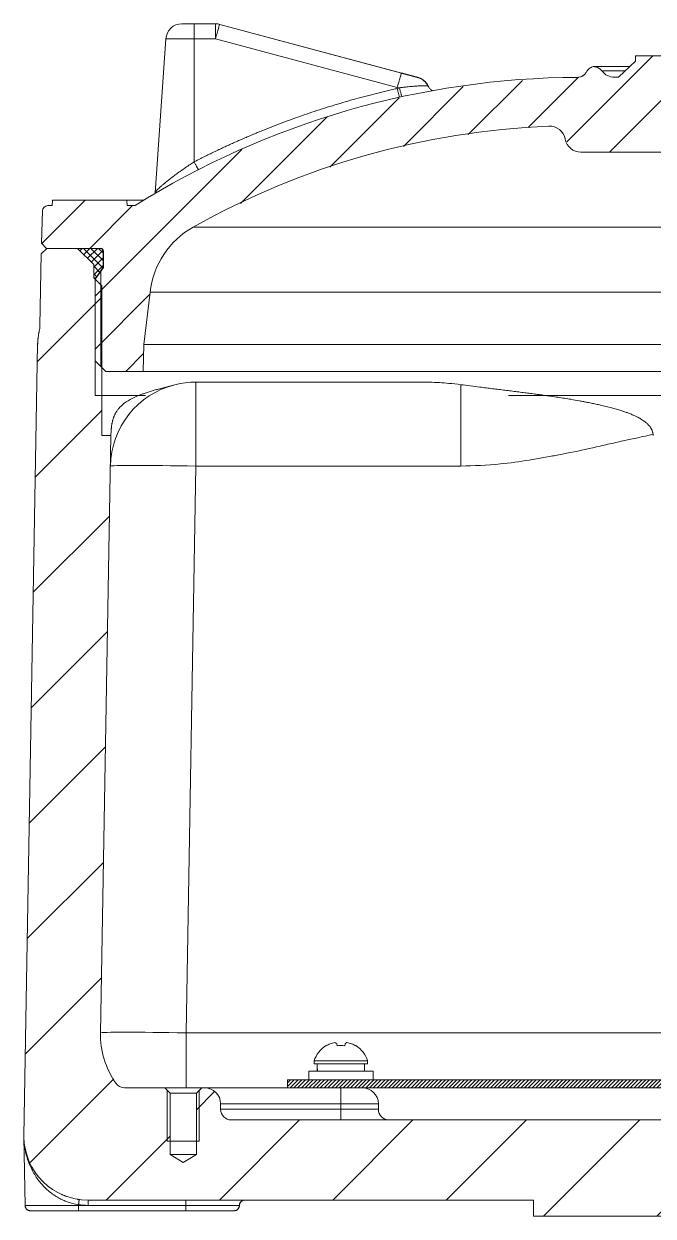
# Model space of a CAD drawing. Header units: millimetres. Extents: x -728 to 992, y -670 to 797.
# Drawn here: x -138.3 to -20.6, y 574.1 to 797.1 of the extents above; entities that cross this region are included whole.
import ezdxf

# ---------------------------------------------------------------- set-up
doc = ezdxf.new("R2010")
doc.units = ezdxf.units.MM
doc.linetypes.add('K5LT_THIN', pattern=[0])

# ---------------------------------------------------------------- blocks, each defined once
blk = doc.blocks.new('U14')
h = blk.add_hatch()
h.set_pattern_fill('', angle=45, style=0, pattern_type=0)
h.set_pattern_definition([(45, (0, 0), (-4.94975, 4.94975), [])])
h.paths.add_polyline_path([(135.39, 755.55), (135.39, 755.09), (137.2, 755.09), (137.51, 755.42), (137.83, 755.75), (138.15, 756.09), (138.08, 758.76), (138.01, 761.44), (137.94, 764.11), (137.8, 764.6), (137.43, 764.96), (136.93, 765.09), (136.41, 765.09), (136.26, 764.93), (136.1, 764.78), (135.95, 764.63), (135.95, 756.09), (135.76, 755.91), (135.58, 755.73)])
h.paths.add_polyline_path([(130.61, 755.55), (130.42, 755.73), (130.24, 755.91), (130.05, 756.09), (130.05, 764.63), (129.9, 764.78), (129.74, 764.93), (129.59, 765.09), (129.07, 765.09), (128.57, 764.96), (128.2, 764.6), (128.06, 764.11), (128.06, 764.1), (128.06, 764.1), (128.06, 764.09), (119.03, 764.09), (119, 763.09), (117.49, 763.09), (103.66, 770.82), (89.12, 777.11), (74.02, 781.91), (58.51, 785.17), (42.76, 786.84), (34.77, 787.08), (34.2, 787.17), (34.19, 787.17), (34.17, 787.18), (34.14, 787.19), (34.08, 787.21), (34.02, 787.23), (34.02, 787.24), (34.01, 787.24), (34, 787.24), (33.97, 787.26), (33.91, 787.28), (33.87, 787.31), (33.86, 787.31), (33.86, 787.31), (33.84, 787.32), (33.82, 787.33), (33.77, 787.36), (33.73, 787.39), (33.73, 787.39), (33.72, 787.39), (33.71, 787.4), (33.69, 787.41), (33.64, 787.45), (33.6, 787.47), (33.6, 787.48), (33.59, 787.48), (33.58, 787.49), (33.55, 787.51), (33.51, 787.55), (33.44, 787.61), (33.43, 787.61), (33.42, 787.63), (33.4, 787.65), (33.35, 787.7), (33.25, 787.81), (33.09, 788.04), (33.04, 788.12), (33.04, 788.12), (33.03, 788.14), (33.01, 788.17), (32.98, 788.22), (32.9, 788.33), (32.88, 788.37), (32.87, 788.37), (32.87, 788.38), (32.85, 788.4), (32.82, 788.44), (32.76, 788.51), (32.7, 788.57), (32.69, 788.57), (32.68, 788.58), (32.67, 788.6), (32.63, 788.63), (32.56, 788.69), (32.48, 788.75), (32.48, 788.76), (32.47, 788.76), (32.45, 788.78), (32.42, 788.8), (32.34, 788.85), (32.29, 788.88), (32.29, 788.88), (32.28, 788.89), (32.27, 788.89), (32.24, 788.91), (32.18, 788.94), (32.17, 788.94), (32.17, 788.95), (32.16, 788.95), (32.14, 788.96), (32.11, 788.97), (32.04, 789), (31.91, 789.05), (31.9, 789.05), (31.9, 789.05), (31.89, 789.06), (31.87, 789.06), (31.84, 789.07), (31.79, 789.09), (31.27, 789.02), (31.26, 789.01), (31.24, 789.01), (31.21, 789), (31.15, 788.98), (31.06, 788.95), (31.05, 788.95), (31.05, 788.94), (31.03, 788.94), (31, 788.92), (30.94, 788.9), (30.9, 788.88), (30.89, 788.87), (30.89, 788.87), (30.87, 788.86), (30.84, 788.85), (30.79, 788.82), (30.74, 788.79), (30.73, 788.79), (30.73, 788.78), (30.71, 788.77), (30.69, 788.75), (30.63, 788.72), (30.58, 788.68), (30.58, 788.68), (30.57, 788.67), (30.56, 788.66), (30.53, 788.64), (30.48, 788.6), (30.43, 788.56), (30.43, 788.55), (30.42, 788.54), (30.4, 788.53), (30.37, 788.49), (30.3, 788.43), (30.19, 788.28), (28.36, 787.14), (27.79, 787.09), (27.08, 787.09), (23.92, 790.09), (23.9, 791.09), (-23.9, 791.09), (-23.92, 790.09), (-27.08, 787.09), (-27.79, 787.09), (-29.8, 787.86), (-30.19, 788.28), (-30.44, 788.56), (-30.44, 788.56), (-30.45, 788.57), (-30.47, 788.59), (-30.5, 788.62), (-30.58, 788.68), (-30.58, 788.68), (-30.59, 788.68), (-30.59, 788.69), (-30.61, 788.7), (-30.63, 788.72), (-30.69, 788.76), (-30.74, 788.79), (-30.74, 788.79), (-30.75, 788.8), (-30.76, 788.8), (-30.79, 788.82), (-30.85, 788.85), (-30.9, 788.88), (-30.9, 788.88), (-30.91, 788.88), (-30.92, 788.89), (-30.95, 788.9), (-31.01, 788.93), (-31.06, 788.95), (-31.07, 788.95), (-31.07, 788.95), (-31.09, 788.96), (-31.12, 788.97), (-31.19, 788.99), (-31.27, 789.02), (-31.28, 789.02), (-31.3, 789.02), (-31.33, 789.03), (-31.39, 789.05), (-31.51, 789.07), (-31.75, 789.09), (-31.79, 789.09), (-31.8, 789.08), (-31.81, 789.08), (-31.83, 789.08), (-31.88, 789.06), (-31.91, 789.05), (-31.91, 789.05), (-31.92, 789.05), (-31.94, 789.04), (-31.97, 789.03), (-32.04, 789.01), (-32.16, 788.95), (-32.17, 788.94), (-32.18, 788.94), (-32.19, 788.94), (-32.2, 788.93), (-32.24, 788.91), (-32.3, 788.88), (-32.3, 788.88), (-32.31, 788.87), (-32.32, 788.86), (-32.35, 788.85), (-32.4, 788.81), (-32.49, 788.75), (-32.49, 788.75), (-32.5, 788.74), (-32.52, 788.73), (-32.55, 788.7), (-32.62, 788.64), (-32.7, 788.56), (-32.71, 788.56), (-32.71, 788.55), (-32.73, 788.54), (-32.76, 788.5), (-32.82, 788.43), (-32.88, 788.36), (-32.88, 788.36), (-32.89, 788.35), (-32.91, 788.33), (-32.93, 788.29), (-32.99, 788.21), (-33.04, 788.11), (-33.05, 788.1), (-33.06, 788.08), (-33.08, 788.04), (-33.13, 787.97), (-33.23, 787.83), (-33.45, 787.6), (-33.45, 787.6), (-33.47, 787.58), (-33.49, 787.56), (-33.55, 787.51), (-33.6, 787.47), (-33.61, 787.47), (-33.61, 787.47), (-33.62, 787.46), (-33.65, 787.44), (-33.7, 787.4), (-33.73, 787.38), (-33.73, 787.38), (-33.74, 787.38), (-33.75, 787.37), (-33.78, 787.36), (-33.82, 787.33), (-33.87, 787.31), (-33.87, 787.3), (-33.88, 787.3), (-33.89, 787.29), (-33.92, 787.28), (-33.97, 787.26), (-34.03, 787.23), (-34.03, 787.23), (-34.04, 787.23), (-34.05, 787.22), (-34.08, 787.21), (-34.14, 787.19), (-34.2, 787.17), (-34.21, 787.17), (-34.23, 787.16), (-34.26, 787.15), (-34.32, 787.14), (-34.44, 787.11), (-34.7, 787.08), (-34.77, 787.08), (-50.59, 786.21), (-66.25, 783.75), (-81.57, 779.72), (-96.41, 774.17), (-110.62, 767.16), (-117.49, 763.09), (-119, 763.09), (-119.03, 764.09), (-132.97, 764.09), (-133, 763.09), (-133.84, 763.09), (-134.55, 762.79), (-134.84, 762.11), (-135, 756.09), (-134.05, 755.09), (-124, 755.09), (-123.65, 754.94), (-123.5, 754.59), (-123.5, 751.64), (-123.59, 751.36), (-125, 749.34), (-125, 734.09), (-123, 732.09), (-116, 732.09), (-115.87, 737.09), (-114.69, 746.91), (-113.35, 751.77), (-110.56, 755.97), (-106.64, 759.07), (-92.86, 765.91), (-78.44, 771.28), (-63.54, 775.12), (-48.33, 777.4), (-40.12, 777.96), (-38.08, 777.27), (-37.05, 775.52), (-35.92, 773.69), (-34.11, 773.09), (34.11, 773.09), (36.12, 773.86), (37.05, 775.52), (38.19, 777.35), (40.12, 777.96), (55.44, 776.53), (70.53, 773.52), (85.22, 768.97), (99.36, 762.91), (106.64, 759.07), (110.59, 755.94), (113.37, 751.73), (114.69, 746.91), (115.87, 737.09), (116, 732.09), (123, 732.09), (125, 734.09), (125, 749.34), (123.59, 751.36), (123.5, 751.64), (123.5, 754.59), (123.65, 754.94), (124, 755.09), (130.61, 755.09)])
h = blk.add_hatch()
h.set_pattern_fill('', angle=45, style=0, pattern_type=0)
h.set_pattern_definition([(45, (0, 0), (-10.6066, 10.6066), [])])
h.paths.add_polyline_path([(-138.32, 589.09), (-138.31, 588.88), (-137.44, 584.6), (-135.1, 580.92), (-131.6, 578.31), (-127.4, 577.14), (-126.31, 577.09), (-43, 577.09), (-43, 574.09), (43, 574.09), (43, 577.09), (126.31, 577.09), (130.6, 577.88), (134.33, 580.16), (136.99, 583.61), (138.24, 587.79), (138.31, 588.88), (138.32, 589.09), (135.73, 737.12), (135.73, 737.12), (135.69, 737.96), (135.59, 738.8), (135.43, 739.62), (135.43, 739.62), (135.36, 739.96), (135.32, 740.31), (135.3, 740.65), (135.3, 740.65), (135.07, 754.09), (134.03, 755.09), (128.25, 755.09), (125.25, 752.09), (125.25, 749.59), (123.75, 748.09), (123.75, 720.09), (122.02, 720.09), (123.97, 608.37), (123.27, 603.37), (121.11, 598.94), (119.82, 598.12), (119.47, 598.09), (111.96, 598.09), (110.96, 597.09), (110.96, 585.59), (108.5, 584.11), (106.04, 585.59), (106.04, 597.09), (105.04, 598.09), (104.5, 598.09), (102.49, 597.31), (101.52, 595.39), (101.5, 595.09), (101.5, 594.09), (100.91, 592.67), (99.5, 592.09), (-99.5, 592.09), (-100.91, 592.67), (-101.5, 594.09), (-101.5, 595.09), (-102.27, 597.1), (-104.19, 598.07), (-104.5, 598.09), (-105.04, 598.09), (-106.04, 597.09), (-106.04, 585.59), (-108.5, 584.11), (-110.96, 585.59), (-110.96, 597.09), (-111.96, 598.09), (-119.47, 598.09), (-120.88, 598.67), (-121.11, 598.94), (-123.3, 603.49), (-123.97, 608.37), (-122.02, 720.09), (-123.75, 720.09), (-123.75, 748.09), (-125.25, 749.59), (-125.25, 752.09), (-128.25, 755.09), (-134.03, 755.09), (-135.07, 754.09), (-135.3, 740.65), (-135.32, 740.31), (-135.36, 739.96), (-135.43, 739.62), (-135.43, 739.62), (-135.59, 738.81), (-135.69, 737.98), (-135.73, 737.15)])
h = blk.add_hatch()
h.set_pattern_fill('', angle=45, style=0, pattern_type=0)
h.set_pattern_definition([(45, (0, 0), (-0.7071068, 0.7071068), []), (135, (0, 0), (-0.7071068, -0.7071068), [])])
h.paths.add_polyline_path([(-125.25, 749.56), (-124.79, 749.56), (-123.44, 751.49), (-123.44, 754.59), (-123.59, 754.94), (-123.94, 755.09), (-128.25, 755.09), (-125.25, 752.09)])
h.paths.add_polyline_path([(124.79, 749.56), (125.25, 749.56), (125.25, 752.09), (128.25, 755.09), (123.94, 755.09), (123.59, 754.94), (123.44, 754.59), (123.44, 751.49)])
h = blk.add_hatch()
h.set_pattern_fill('', angle=45, style=0, pattern_type=0)
h.set_pattern_definition([(45, (0, 0), (-0.3535534, 0.3535534), [])])
h.paths.add_polyline_path([(89, 599.59), (-89, 599.59), (-89, 598.09), (89, 598.09)])
at = {"color": 7, "linetype": 'K5LT_THIN', "lineweight": 18}
for p, q in [((-108.75, 797.09), (-106.43, 797.09)), ((-106.43, 797.09), (-102.45, 797.09)), ((-102.45, 797.09), (-102.42, 797.09)), ((-101.67, 796.98), (-101.65, 796.98)), ((-101.67, 796.98), (-67.66, 787.87)), ((-67.63, 787.87), (-101.65, 796.98)), ((-67.63, 787.87), (-101.65, 796.98)), ((-111.74, 794.3), (-113.76, 765.47)), ((-111.74, 794.3), (-106.45, 794.3)), ((-106.45, 771.29), (-106.45, 794.3)), ((-106.45, 794.3), (-102.46, 794.3)), ((-102.46, 794.3), (-68.45, 785.18)), ((-23.92, 790.09), (-27.08, 787.09)), ((-23.9, 791.09), (-23.92, 790.09)), ((23.9, 791.09), (-23.9, 791.09)), ((-24.97, 789.09), (-31.79, 789.09)), ((-25.82, 788.28), (-30.19, 788.28)), ((-68.45, 785.18), (-68.04, 785.13)), ((-68.45, 785.01), (-68.45, 785.18)), ((-64.62, 787.06), (-64.62, 787.06)), ((-62.68, 785.43), (-62.69, 785.46)), ((-62.68, 785.43), (-62.68, 785.43)), ((-62.63, 785.34), (-62.63, 785.34)), ((-62.63, 785.34), (-62.63, 785.34)), ((-27.08, 787.09), (-27.79, 787.09)), ((-39.88, 777.96), (-40.12, 777.96)), ((34.11, 773.09), (-34.11, 773.09)), ((-113.76, 765.47), (-113.76, 765.47)), ((-113.76, 765.47), (-113.76, 765.47)), ((-133, 763.09), (-133.84, 763.09)), ((-132.97, 764.09), (-133, 763.09)), ((-119.03, 764.09), (-132.97, 764.09)), ((-119, 763.09), (-119.03, 764.09)), ((-115.87, 764.09), (-119.03, 764.09)), ((-117.49, 763.09), (-119, 763.09)), ((-134.84, 762.11), (-135, 756.09)), ((106.64, 759.07), (-106.64, 759.07)), ((-135, 756.09), (-134.05, 755.09)), ((-135.07, 754.09), (-135.3, 740.65)), ((-135.07, 754.09), (-134.03, 755.09)), ((-134.05, 755.09), (-124, 755.09)), ((-128.25, 755.09), (-134.03, 755.09)), ((-125.25, 752.09), (-128.25, 755.09)), ((-125.25, 752.09), (-128.25, 755.09)), ((-123.94, 755.09), (-128.25, 755.09)), ((-123.5, 754.59), (-123.5, 751.64)), ((-123.44, 754.59), (-123.44, 751.49)), ((-125.25, 749.59), (-125.25, 752.09)), ((-125.25, 749.56), (-125.25, 752.09)), ((-123.75, 748.09), (-125.25, 749.59)), ((-125.25, 749.56), (-124.79, 749.56)), ((-123.59, 751.36), (-125, 749.34)), ((-125, 749.34), (-125, 734.09)), ((-125, 749.34), (-125, 727.59)), ((-123.44, 751.49), (-124.79, 749.56)), ((-123.92, 750.89), (-123.92, 733)), ((-123.75, 720.09), (-123.75, 748.09)), ((-114.69, 746.91), (-115.87, 737.09)), ((114.69, 746.91), (-114.69, 746.91)), ((-135.73, 737.15), (-138.32, 589.09)), ((-115.87, 737.09), (-116, 732.09)), ((115.87, 737.09), (-115.87, 737.09)), ((-123, 732.09), (-125, 734.09)), ((-123, 732.09), (-116, 732.09)), ((-116, 732.09), (116, 732.09)), ((-106.13, 714.37), (-106.13, 730.09)), ((-63.65, 730.09), (-106.13, 730.09)), ((-56.58, 714.37), (-56.58, 729.6)), ((-123.75, 727.59), (-125, 727.59)), ((-116.83, 727.59), (-123.75, 727.59)), ((-115.54, 727.59), (-116.83, 727.59)), ((-40.81, 727.59), (-47.63, 727.59)), ((40.81, 727.59), (-40.81, 727.59)), ((-122.02, 720.38), (-122.02, 720.09)), ((-122.02, 720.09), (-123.97, 608.37)), ((-123.75, 720.09), (-122.02, 720.09)), ((-107.98, 608.37), (-106.13, 714.37)), ((-56.58, 714.37), (-106.13, 714.37)), ((107.98, 608.37), (-107.98, 608.37)), ((-107.98, 608.37), (-107.98, 598.09)), ((-81.76, 605.94), (-81.79, 605.98)), ((-79.72, 605.94), (-79.79, 606.32)), ((-78.22, 606.32), (-78.29, 605.94)), ((-76.22, 605.98), (-76.25, 605.94)), ((-84.01, 603.11), (-84.01, 602.59)), ((-74.01, 603.11), (-84.01, 603.11)), ((-74.01, 602.59), (-84.01, 602.59)), ((-74.56, 601.19), (-74.56, 602.59)), ((-74.01, 603.11), (-74.01, 602.59)), ((-85, 599.59), (-85, 601.19)), ((-85, 601.19), (-73, 601.19)), ((-73, 599.59), (-73, 601.19)), ((-111.96, 598.09), (-119.47, 598.09)), ((-105.04, 598.09), (-111.96, 598.09)), ((-110.96, 597.09), (-111.96, 598.09)), ((-106.04, 597.09), (-105.04, 598.09)), ((-104.5, 598.09), (-105.04, 598.09)), ((-104.5, 598.09), (-89, 598.09)), ((-89, 599.59), (-89, 599.59)), ((-89, 599.59), (-89, 598.09)), ((-89, 599.59), (89, 599.59)), ((-89, 599.59), (-89, 598.09)), ((-89, 598.09), (-89, 598.09)), ((-89, 598.09), (89, 598.09)), ((-79, 595.09), (-79, 598.09)), ((-111.5, 597.63), (-111.5, 588.09)), ((-106.04, 597.09), (-110.96, 597.09)), ((-110.96, 585.59), (-110.96, 597.09)), ((-106.04, 585.59), (-106.04, 597.09)), ((-105.5, 597.63), (-105.5, 588.09)), ((-101.5, 594.09), (-101.5, 595.09)), ((-101.5, 595.09), (-79, 595.09)), ((-101.5, 594.09), (-79, 594.09)), ((-79, 594.09), (-79, 595.09)), ((-79, 595.09), (-72, 595.09)), ((-79, 592.09), (-79, 594.09)), ((-79, 594.09), (-72, 594.09)), ((-72, 594.09), (-72, 595.09)), ((99.5, 592.09), (-99.5, 592.09)), ((-138.32, 589.09), (-138.31, 588.88)), ((-138.31, 588.88), (-138.09, 576.07)), ((-110.96, 588.09), (-111.5, 588.09)), ((-106.04, 588.09), (-110.96, 588.09)), ((-105.5, 588.09), (-106.04, 588.09)), ((-106.04, 585.59), (-110.96, 585.59)), ((-108.5, 584.11), (-110.96, 585.59)), ((-108.5, 584.11), (-106.04, 585.59)), ((-138.09, 576.07), (-138.09, 576.07)), ((-138.09, 576.07), (-138.09, 576.07)), ((-128.09, 576.23), (-128.09, 576.07)), ((-128.09, 576.07), (-128.09, 575.09)), ((-107.99, 576.07), (-128.09, 576.07)), ((-126.31, 576.1), (-126.31, 577.09)), ((-126.31, 577.09), (-43, 577.09)), ((-107.99, 576.1), (-126.31, 576.1)), ((-107.99, 577.09), (-107.99, 576.1)), ((-107.99, 576.1), (-107.99, 576.07)), ((-107.99, 575.09), (-107.99, 576.07)), ((-97.99, 576.1), (-97.99, 576.07)), ((-97.99, 576.1), (-97.99, 576.1)), ((-97.99, 576.07), (-97.99, 576.07)), ((-96.99, 577.09), (-96.99, 577.09)), ((-43, 577.09), (-43, 574.09)), ((-128.09, 575.09), (-137.09, 575.09)), ((-137.09, 575.09), (-128.09, 575.09)), ((-137.09, 575.09), (-137.09, 575.09)), ((-128.09, 575.09), (-137.09, 575.09)), ((-107.99, 575.09), (-128.09, 575.09)), ((-98.99, 575.09), (-112.99, 575.09)), ((-107.99, 575.09), (-98.99, 575.09)), ((-98.99, 575.09), (-107.99, 575.09)), ((-98.99, 575.09), (-98.99, 575.09)), ((-98.99, 575.09), (-98.99, 575.09)), ((-43, 574.09), (43, 574.09))]:
    blk.add_line(p, q, dxfattribs=at)
for centre, radius, start, end in [((-108.75, 794.09), 3, 90, 176), ((-102.42, 794.09), 3, 75.001, 90), ((-27.79, 790.09), 3, 216.9118, 270), ((-34.07, 630.08), 157, 90.2556, 122.0952), ((-34.07, 630.08), 148, 92.3425, 119.3597), ((-40, 774.96), 3, 10.7962, 92.3425), ((-34.11, 776.09), 3, 190.7962, 270), ((-133.84, 762.09), 1, 90, 178.5), ((-98.79, 745.13), 16, 119.3597, 173.6228), ((-124, 754.59), 0.5, 0, 90), ((-123.94, 754.59), 0.5, 0, 90), ((-124, 751.64), 0.5, 325, 0), ((-140.3, 740.74), 5, 347.0934, 359), ((-123.73, 736.94), 12, 167.0934, 179), ((-106.13, 714.09), 16, 104.2248, 179), ((-106.13, 714.09), 16, 90, 104.2248), ((-107.98, 608.09), 16, 179, 214.8499), ((-79.01, 601.55), 5.24, 122.14, 162.6318), ((-79.01, 601.55), 5.24, 17.3682, 57.86), ((-119.47, 600.09), 2, 214.8499, 270), ((-107.98, 608.09), 16, 214.8499, 214.8612), ((-104.5, 595.09), 3, 0, 90), ((-75, 595.09), 3, 0, 90), ((-99.5, 594.09), 2, 180, 270), ((-70, 594.09), 2, 180, 270), ((-126.31, 589.09), 12, 181, 270), ((-137.09, 576.09), 1, 181, 270), ((-98.99, 576.09), 1, 270, 358.934), ((-96.99, 576.09), 1, 90.0394, 179), ((-98.99, 576.09), 1, 358.934, 359)]:
    blk.add_arc(centre, radius, start, end, dxfattribs=at)
for centre, major_axis, ratio, start_param, end_param in [((-106.43, 794.09), (0, -3), 0.004236, 3.141593, 4.642576), ((-102.45, 794.09), (0, -3), 0.004236, 3.141593, 4.642576), ((-102.45, 794.09), (-0.78, -2.9), 0.022187, 3.142689, 4.646055), ((-102.45, 794.09), (0, 3), 0.999991, 6.021386, 6.283185), ((-102.42, 794.09), (0, 3), 0.999991, 6.021386, 6.283185), ((-102.42, 794.09), (-0.78, -2.9), 0.014004, 3.140496, 3.141593), ((-65.4, 784.16), (0, 3), 0.999991, 5.147734, 6.021386), ((-65.4, 784.16), (0, 3), 0.999991, 5.158853, 6.021386), ((0, 7710.87), (0, 7089.63), 0.017455, -3.30898, -3.308778), ((-106.13, 714.09), (-16, 0.28), 0.01745, 4.712694, 6.283185), ((-107.98, 608.09), (-16, 0.28), 0.01745, 4.712694, 6.283185), ((-79.01, 601.57), (-5.24, 0), 0.981779, 5.107708, 5.266965), ((-79.01, 601.57), (-5.24, 0), 0.981779, 5.107708, 5.266965), ((-78.95, 601.62), (-3.99, 3.38), 0.915842, 5.606165, 5.794888), ((-78.95, 601.62), (-3.99, 3.38), 0.915842, 5.606165, 5.794888), ((-78.8, 601.62), (-1.66, 4.96), 0.259516, -0.422759, -0.234037), ((-78.8, 601.62), (-1.66, 4.96), 0.259516, -0.422759, -0.234037), ((-79.01, 601.81), (-5.22, 0), 0.800142, 4.575584, 4.849194), ((-79.01, 601.81), (-5.22, 0), 0.800142, 4.575584, 4.849194), ((-79.21, 601.62), (1.66, 4.96), 0.259516, 0.234037, 0.422759), ((-79.21, 601.62), (1.66, 4.96), 0.259516, 0.234037, 0.422759), ((-79.06, 601.62), (3.99, 3.38), 0.915842, 0.488298, 0.67702), ((-79.06, 601.62), (3.99, 3.38), 0.915842, 0.488298, 0.67702), ((-79.01, 601.57), (-5.24, 0), 0.981779, 4.157813, 4.31707), ((-79.01, 601.57), (-5.24, 0), 0.981779, 4.157813, 4.31707), ((-79.01, 603.32), (0, 12.23), 0.36397, 1.630758, 1.746126), ((-79.01, 600.45), (0, 12.23), 0.36397, 1.453347, 1.510835)]:
    blk.add_ellipse(centre, major_axis=major_axis, ratio=ratio, start_param=start_param, end_param=end_param, dxfattribs=at)
for points, knots in [([(-68.45, 785.18), (-68.41, 785.33), (-68.33, 785.61), (-68.23, 785.99), (-68.13, 786.33), (-68.05, 786.64), (-67.96, 786.92), (-67.89, 787.18), (-67.82, 787.4), (-67.77, 787.58), (-67.72, 787.72), (-67.69, 787.81), (-67.67, 787.86), (-67.66, 787.87), (-67.66, 787.87)], [0, 0, 0, 0, 0.10345, 0.19367, 0.274191, 0.356814, 0.441906, 0.525827, 0.610043, 0.694066, 0.778488, 0.861139, 0.935137, 1, 1, 1, 1]), ([(-67.66, 787.87), (-67.57, 787.85), (-67.48, 787.82), (-67.33, 787.78), (-67.27, 787.76), (-67.14, 787.73), (-67.07, 787.71), (-66.98, 787.69), (-66.95, 787.68), (-66.88, 787.66), (-66.85, 787.65), (-66.79, 787.64), (-66.76, 787.63), (-66.7, 787.61), (-66.66, 787.6), (-66.6, 787.59), (-66.57, 787.58), (-66.51, 787.56), (-66.48, 787.55), (-66.42, 787.54), (-66.39, 787.53), (-66.33, 787.51), (-66.3, 787.51), (-66.24, 787.49), (-66.21, 787.48), (-66.15, 787.47), (-66.12, 787.46), (-66.07, 787.44), (-66.04, 787.44), (-65.98, 787.42), (-65.95, 787.41), (-65.9, 787.4), (-65.87, 787.39), (-65.82, 787.38), (-65.79, 787.37), (-65.74, 787.36), (-65.71, 787.35), (-65.66, 787.34), (-65.63, 787.33), (-65.58, 787.31), (-65.56, 787.31), (-65.51, 787.29), (-65.48, 787.29), (-65.44, 787.28), (-65.41, 787.27), (-65.37, 787.26), (-65.35, 787.25), (-65.31, 787.24), (-65.3, 787.24), (-65.26, 787.23), (-65.25, 787.22), (-65.22, 787.22), (-65.2, 787.21), (-65.17, 787.21), (-65.16, 787.2), (-65.13, 787.19), (-65.12, 787.19), (-65.09, 787.18), (-65.08, 787.18), (-65.05, 787.17), (-65.04, 787.17), (-65.01, 787.16), (-65, 787.16), (-64.97, 787.15), (-64.96, 787.15), (-64.92, 787.14), (-64.91, 787.14), (-64.88, 787.13), (-64.87, 787.12), (-64.84, 787.12), (-64.83, 787.11), (-64.8, 787.11), (-64.79, 787.1), (-64.77, 787.1), (-64.76, 787.1), (-64.74, 787.09), (-64.73, 787.09), (-64.71, 787.08), (-64.71, 787.08), (-64.69, 787.08), (-64.68, 787.08), (-64.67, 787.07), (-64.67, 787.07), (-64.65, 787.07), (-64.64, 787.06), (-64.63, 787.06), (-64.62, 787.06), (-64.62, 787.06)], [0.238413, 0.238413, 0.238413, 0.238413, 0.2715428, 0.2715428, 0.2957903, 0.2957903, 0.320239, 0.320239, 0.3323739, 0.3323739, 0.3445982, 0.3445982, 0.3569273, 0.3569273, 0.3693774, 0.3693774, 0.3815013, 0.3815013, 0.3937717, 0.3937717, 0.4062077, 0.4062077, 0.4188309, 0.4188309, 0.4309034, 0.4309034, 0.4431858, 0.4431858, 0.4557041, 0.4557041, 0.4684881, 0.4684881, 0.4804673, 0.4804673, 0.4927297, 0.4927297, 0.5053115, 0.5053115, 0.5182561, 0.5182561, 0.5309116, 0.5309116, 0.5439935, 0.5439935, 0.55621, 0.55621, 0.5680629, 0.5680629, 0.5775958, 0.5775958, 0.5869295, 0.5869295, 0.5960806, 0.5960806, 0.6050651, 0.6050651, 0.6145665, 0.6145665, 0.6239061, 0.6239061, 0.6330971, 0.6330971, 0.6421524, 0.6421524, 0.6550166, 0.6550166, 0.6676513, 0.6676513, 0.6803347, 0.6803347, 0.6928296, 0.6928296, 0.7051625, 0.7051625, 0.7173513, 0.7173513, 0.7299247, 0.7299247, 0.7423797, 0.7423797, 0.7547321, 0.7547321, 0.7670032, 0.7670032, 0.791699, 0.791699, 0.8226045, 0.8226045, 0.8226045, 0.8226045]), ([(-64.62, 787.06), (-64.62, 787.06), (-64.62, 787.06), (-64.63, 787.06), (-64.64, 787.06), (-64.65, 787.07), (-64.67, 787.07), (-64.69, 787.08), (-64.69, 787.08), (-64.71, 787.08), (-64.72, 787.09), (-64.74, 787.09), (-64.75, 787.09), (-64.76, 787.1), (-64.78, 787.1), (-64.8, 787.11), (-64.81, 787.11), (-64.83, 787.12), (-64.85, 787.12), (-64.87, 787.13), (-64.89, 787.13), (-64.91, 787.14), (-64.93, 787.14), (-64.96, 787.15), (-64.98, 787.16), (-65.01, 787.17), (-65.03, 787.17), (-65.06, 787.18), (-65.07, 787.18), (-65.1, 787.19), (-65.11, 787.19), (-65.14, 787.2), (-65.15, 787.2), (-65.18, 787.21), (-65.2, 787.22), (-65.23, 787.22), (-65.24, 787.23), (-65.27, 787.24), (-65.29, 787.24), (-65.32, 787.25), (-65.34, 787.25), (-65.37, 787.26), (-65.39, 787.27), (-65.43, 787.28), (-65.45, 787.28), (-65.5, 787.3), (-65.52, 787.3), (-65.57, 787.32), (-65.59, 787.32), (-65.64, 787.34), (-65.67, 787.34), (-65.72, 787.36), (-65.74, 787.36), (-65.8, 787.38), (-65.82, 787.38), (-65.87, 787.4), (-65.9, 787.41), (-65.95, 787.42), (-65.98, 787.43), (-66.04, 787.44), (-66.07, 787.45), (-66.13, 787.47), (-66.16, 787.48), (-66.22, 787.49), (-66.25, 787.5), (-66.31, 787.52), (-66.34, 787.52), (-66.4, 787.54), (-66.43, 787.55), (-66.49, 787.56), (-66.52, 787.57), (-66.58, 787.59), (-66.61, 787.6), (-66.67, 787.61), (-66.7, 787.62), (-66.76, 787.64), (-66.79, 787.64), (-66.85, 787.66), (-66.88, 787.67), (-66.97, 787.69), (-67.03, 787.71), (-67.16, 787.74), (-67.24, 787.76), (-67.42, 787.81), (-67.52, 787.84), (-67.63, 787.87)], [0.1925727, 0.1925727, 0.1925727, 0.1925727, 0.2167234, 0.2167234, 0.2409828, 0.2409828, 0.2650159, 0.2650159, 0.2771589, 0.2771589, 0.2894088, 0.2894088, 0.3012817, 0.3012817, 0.3132876, 0.3132876, 0.3254453, 0.3254453, 0.3377765, 0.3377765, 0.349529, 0.349529, 0.3614761, 0.3614761, 0.3736405, 0.3736405, 0.3860519, 0.3860519, 0.3949096, 0.3949096, 0.4039161, 0.4039161, 0.4130837, 0.4130837, 0.4224286, 0.4224286, 0.4311371, 0.4311371, 0.4400231, 0.4400231, 0.4491038, 0.4491038, 0.4583977, 0.4583977, 0.4709709, 0.4709709, 0.4831252, 0.4831252, 0.4949154, 0.4949154, 0.5063841, 0.5063841, 0.5186876, 0.5186876, 0.5306854, 0.5306854, 0.5424103, 0.5424103, 0.5538951, 0.5538951, 0.5672594, 0.5672594, 0.5803554, 0.5803554, 0.5922083, 0.5922083, 0.6038845, 0.6038845, 0.6157739, 0.6157739, 0.6275129, 0.6275129, 0.6391217, 0.6391217, 0.6506146, 0.6506146, 0.6620459, 0.6620459, 0.6733879, 0.6733879, 0.6958519, 0.6958519, 0.7239593, 0.7239593, 0.7626288, 0.7626288, 0.7626288, 0.7626288]), ([(-67.63, 787.87), (-67.63, 787.87), (-67.63, 787.87), (-67.62, 787.87), (-67.62, 787.87), (-67.61, 787.86), (-67.6, 787.86), (-67.58, 787.86), (-67.57, 787.85), (-67.53, 787.84), (-67.51, 787.84), (-67.44, 787.82), (-67.39, 787.8), (-67.3, 787.78), (-67.26, 787.77), (-67.17, 787.75), (-67.11, 787.73), (-67, 787.7), (-66.94, 787.68), (-66.81, 787.65), (-66.73, 787.63), (-66.56, 787.58), (-66.47, 787.56), (-66.26, 787.5), (-66.16, 787.48), (-65.96, 787.42), (-65.86, 787.39), (-65.66, 787.34), (-65.57, 787.32), (-65.39, 787.27), (-65.31, 787.25), (-65.16, 787.21), (-65.09, 787.19), (-64.96, 787.15), (-64.9, 787.14), (-64.81, 787.11), (-64.76, 787.1), (-64.69, 787.08), (-64.66, 787.07), (-64.62, 787.06), (-64.62, 787.06), (-64.53, 787.04), (-64.49, 787.02), (-64.42, 787), (-64.4, 786.99), (-64.34, 786.97), (-64.31, 786.96), (-64.26, 786.94), (-64.23, 786.93), (-64.19, 786.91), (-64.17, 786.9), (-64.13, 786.88), (-64.11, 786.87), (-64.08, 786.86), (-64.06, 786.85), (-64.02, 786.83), (-64, 786.82), (-63.95, 786.79), (-63.91, 786.77), (-63.84, 786.73), (-63.81, 786.71), (-63.74, 786.67), (-63.71, 786.64), (-63.65, 786.6), (-63.63, 786.59), (-63.57, 786.54), (-63.53, 786.51), (-63.41, 786.41), (-63.34, 786.35), (-63.17, 786.18), (-63.09, 786.09), (-62.93, 785.87), (-62.85, 785.75), (-62.74, 785.56), (-62.71, 785.49), (-62.67, 785.42)], [0.000973, 0.000973, 0.000973, 0.000973, 0.025909, 0.025909, 0.379837, 0.379837, 0.766485, 0.766485, 1.539781, 1.539781, 3.086373, 3.086373, 6.179556, 6.179556, 8.689789, 8.689789, 12.140247, 12.140247, 16.048665, 16.048665, 20.807485, 20.807485, 27.377301, 27.377301, 34.811634, 34.811634, 42.3417, 42.3417, 50.184759, 50.184759, 58.027237, 58.027237, 65.733496, 65.733496, 73.338059, 73.338059, 80.85418, 80.85418, 88.272351, 88.272351, 95.48525, 95.48525, 98.531033, 98.531033, 100.313701, 100.313701, 102.09637, 102.09637, 103.879038, 103.879038, 105.142578, 105.142578, 106.406118, 106.406118, 107.669659, 107.669659, 108.933199, 108.933199, 111.409001, 111.409001, 113.884803, 113.884803, 116.360605, 116.360605, 117.937697, 117.937697, 121.091879, 121.091879, 127.400244, 127.400244, 135.226551, 135.226551, 143.976868, 143.976868, 148.65399, 148.65399, 148.65399, 148.65399]), ([(-33.04, 788.11), (-33.15, 787.92), (-33.33, 787.7), (-33.59, 787.48), (-33.73, 787.38), (-33.87, 787.3), (-34.03, 787.23), (-34.32, 787.12), (-34.58, 787.08), (-34.77, 787.08)], [0, 0, 0, 0, 0.30975, 0.405626, 0.479168, 0.554454, 0.636556, 0.723737, 1, 1, 1, 1]), ([(-31.79, 789.09), (-31.9, 789.06), (-32.07, 789), (-32.29, 788.88), (-32.5, 788.75), (-32.69, 788.59), (-32.84, 788.42), (-32.94, 788.28), (-33.01, 788.18), (-33.04, 788.11)], [0, 0, 0, 0, 2.172592, 3.296614, 4.468195, 6.779502, 7.79796, 8.624749, 10, 10, 10, 10]), ([(-30.19, 788.28), (-30.27, 788.39), (-30.4, 788.53), (-30.59, 788.69), (-30.75, 788.8), (-30.94, 788.9), (-31.15, 788.99), (-31.44, 789.06), (-31.65, 789.09), (-31.79, 789.09)], [0, 0, 0, 0, 2.080169, 3.115724, 4.145632, 5.172546, 6.504223, 7.80404, 10, 10, 10, 10]), ([(-68.45, 785.01), (-68.59, 784.97), (-68.74, 784.94), (-69.54, 784.76), (-70.19, 784.61), (-71.5, 784.29), (-72.16, 784.13), (-73.47, 783.8), (-74.12, 783.63), (-75.42, 783.28), (-76.08, 783.1), (-77.37, 782.74), (-78.02, 782.55), (-79.32, 782.17), (-79.96, 781.98), (-81.25, 781.58), (-81.9, 781.38), (-83.18, 780.97), (-83.82, 780.76), (-85.1, 780.33), (-85.74, 780.11), (-87.01, 779.66), (-87.65, 779.44), (-88.92, 778.97), (-89.55, 778.74), (-90.81, 778.26), (-91.44, 778.02), (-92.7, 777.53), (-93.32, 777.28), (-94.26, 776.89), (-94.57, 776.77), (-95.2, 776.51), (-95.51, 776.38), (-96.13, 776.11), (-96.44, 775.98), (-97.06, 775.72), (-97.37, 775.58), (-97.99, 775.31), (-98.3, 775.18), (-98.91, 774.9), (-99.22, 774.76), (-99.84, 774.48), (-100.14, 774.35), (-100.75, 774.06), (-101.06, 773.92), (-101.67, 773.64), (-101.98, 773.49), (-102.59, 773.2), (-102.89, 773.06), (-103.5, 772.76), (-103.8, 772.61), (-104.41, 772.32), (-104.71, 772.17), (-105.31, 771.87), (-105.61, 771.72), (-106.09, 771.47), (-106.27, 771.38), (-106.45, 771.29)], [0.0350845, 0.0350845, 0.0350845, 0.0350845, 0.044846, 0.044846, 0.0896135, 0.0896135, 0.1345159, 0.1345159, 0.1792796, 0.1792796, 0.2241953, 0.2241953, 0.2689528, 0.2689528, 0.3138774, 0.3138774, 0.3586282, 0.3586282, 0.4035619, 0.4035619, 0.4483057, 0.4483057, 0.4932485, 0.4932485, 0.537985, 0.537985, 0.582937, 0.582937, 0.627666, 0.627666, 0.6501169, 0.6501169, 0.6726272, 0.6726272, 0.6949575, 0.6949575, 0.7173486, 0.7173486, 0.739802, 0.739802, 0.7623192, 0.7623192, 0.7846432, 0.7846432, 0.8070325, 0.8070325, 0.8294884, 0.8294884, 0.8520126, 0.8520126, 0.8743304, 0.8743304, 0.8967178, 0.8967178, 0.9191762, 0.9191762, 0.9325304, 0.9325304, 0.9325304, 0.9325304]), ([(-68.07, 783.36), (-68.07, 783.39), (-68.09, 783.47), (-68.13, 783.63), (-68.17, 783.8), (-68.22, 784), (-68.27, 784.22), (-68.33, 784.46), (-68.39, 784.73), (-68.43, 784.91), (-68.45, 785.01)], [0.2916006, 0.2916006, 0.2916006, 0.2916006, 0.3795825, 0.4680522, 0.554425, 0.6407128, 0.7274486, 0.8132835, 0.904382, 1, 1, 1, 1]), ([(-68.04, 785.13), (-67.79, 785.16), (-67.33, 785.21), (-66.7, 785.29), (-66.13, 785.34), (-65.59, 785.39), (-65.07, 785.43), (-64.58, 785.47), (-64.13, 785.49), (-63.73, 785.51), (-63.41, 785.51), (-63.19, 785.51), (-63.05, 785.51), (-62.96, 785.5), (-62.9, 785.5), (-62.85, 785.5), (-62.81, 785.49), (-62.78, 785.49), (-62.74, 785.48), (-62.72, 785.47), (-62.7, 785.46), (-62.7, 785.46), (-62.69, 785.46)], [0, 0, 0, 0, 0.086477, 0.162034, 0.22989, 0.300211, 0.373779, 0.447594, 0.523224, 0.599795, 0.673418, 0.734436, 0.778492, 0.809254, 0.833712, 0.85611, 0.876447, 0.897753, 0.92403, 0.955278, 0.981866, 1, 1, 1, 1]), ([(-67.58, 783.46), (-67.58, 783.47), (-67.6, 783.5), (-67.63, 783.58), (-67.68, 783.74), (-67.73, 783.92), (-67.79, 784.13), (-67.86, 784.37), (-67.92, 784.63), (-67.98, 784.89), (-68.02, 785.05), (-68.04, 785.13)], [0.2883905, 0.2883905, 0.2883905, 0.2883905, 0.2922638, 0.3798815, 0.4698486, 0.5584309, 0.647242, 0.7369773, 0.8362858, 0.9243225, 1, 1, 1, 1]), ([(-62.63, 785.34), (-62.63, 785.33), (-62.63, 785.33), (-62.58, 785.25), (-62.53, 785.18), (-62.43, 785.04), (-62.38, 784.98), (-62.26, 784.86), (-62.2, 784.81), (-62.07, 784.71), (-62.01, 784.67), (-61.93, 784.62), (-61.91, 784.61), (-61.89, 784.6)], [0.001909, 0.001909, 0.001909, 0.001909, 0.330899, 0.330899, 5.380505, 5.380505, 10.300642, 10.300642, 15.21145, 15.21145, 20.096786, 20.096786, 21.356628, 21.356628, 21.356628, 21.356628]), ([(-113.76, 765.47), (-113.76, 765.51), (-113.72, 765.59), (-113.6, 765.76), (-113.42, 765.97), (-113.18, 766.22), (-112.86, 766.51), (-112.47, 766.86), (-112, 767.26), (-111.44, 767.71), (-110.77, 768.23), (-109.99, 768.83), (-109, 769.54), (-107.99, 770.26), (-107.1, 770.86), (-106.63, 771.17), (-106.45, 771.29)], [0.0027, 0.0027, 0.0027, 0.0027, 0.0663096, 0.1243485, 0.1776994, 0.2343061, 0.2948795, 0.3580225, 0.4236742, 0.4956447, 0.5692001, 0.6569749, 0.7506388, 0.8683929, 0.9502435, 1, 1, 1, 1]), ([(-105.66, 769.81), (-105.67, 769.84), (-105.71, 769.9), (-105.78, 770.03), (-105.87, 770.19), (-105.98, 770.38), (-106.09, 770.59), (-106.2, 770.81), (-106.33, 771.04), (-106.41, 771.21), (-106.45, 771.29)], [0.3136107, 0.3136107, 0.3136107, 0.3136107, 0.379552, 0.4691234, 0.5570958, 0.6452027, 0.7339528, 0.8208392, 0.9098152, 1, 1, 1, 1]), ([(-135.43, 739.62), (-135.43, 739.61), (-135.44, 739.6), (-135.45, 739.54), (-135.46, 739.5), (-135.47, 739.42), (-135.48, 739.4), (-135.5, 739.32), (-135.51, 739.26), (-135.55, 739.05), (-135.57, 738.9), (-135.65, 738.42), (-135.68, 738.07), (-135.71, 737.64), (-135.72, 737.54), (-135.72, 737.45), (-135.72, 737.44), (-135.72, 737.39), (-135.73, 737.38), (-135.73, 737.33), (-135.73, 737.31), (-135.73, 737.26), (-135.73, 737.23), (-135.73, 737.18), (-135.73, 737.15), (-135.73, 737.07), (-135.74, 737.02), (-135.74, 736.94), (-135.74, 736.92), (-135.74, 736.87), (-135.74, 736.84), (-135.74, 736.75), (-135.74, 736.68), (-135.74, 736.48), (-135.75, 736.34), (-135.75, 736.12), (-135.75, 736.07), (-135.75, 735.92), (-135.75, 735.83), (-135.76, 735.68), (-135.76, 735.62), (-135.76, 735.56)], [0.05967, 0.05967, 0.05967, 0.05967, 0.11934, 0.11934, 0.370608, 0.370608, 0.520232, 0.520232, 0.800886, 0.800886, 1.661443, 1.661443, 3.382555, 3.382555, 4.091518, 4.091518, 4.580689, 4.580689, 5.069861, 5.069861, 6.048203, 6.048203, 7.033613, 7.033613, 8.019022, 8.019022, 10.179285, 10.179285, 10.847174, 10.847174, 12.022688, 12.022688, 14.373715, 14.373715, 19.075769, 19.075769, 20.841444, 20.841444, 23.308757, 23.308757, 24.948369, 24.948369, 24.948369, 24.948369]), ([(-110.06, 729.6), (-110.39, 729.51), (-111.05, 729.34), (-111.99, 729.1), (-112.88, 728.85), (-113.72, 728.61), (-114.51, 728.37), (-115.25, 728.14), (-115.93, 727.92), (-116.57, 727.69), (-117.15, 727.46), (-117.7, 727.21), (-118.18, 726.97), (-118.62, 726.73), (-119.01, 726.49), (-119.36, 726.25), (-119.67, 726.02), (-119.95, 725.78), (-120.19, 725.55), (-120.41, 725.32), (-120.6, 725.1), (-120.77, 724.88), (-120.92, 724.68), (-121.04, 724.48), (-121.15, 724.29), (-121.25, 724.1), (-121.34, 723.92), (-121.42, 723.73), (-121.49, 723.56), (-121.55, 723.39), (-121.61, 723.22), (-121.66, 723.05), (-121.71, 722.86), (-121.76, 722.65), (-121.81, 722.43), (-121.85, 722.2), (-121.88, 722.02), (-121.91, 721.83), (-121.93, 721.67), (-121.95, 721.47), (-121.97, 721.27), (-122, 720.92), (-122.02, 720.6), (-122.02, 720.38)], [0, 0, 0, 0, 2.452879, 4.859658, 7.222796, 9.511583, 11.763037, 13.921332, 16.028328, 18.047969, 20.044283, 21.92824, 23.725794, 25.375036, 26.963747, 28.394444, 29.728399, 30.930029, 32.096049, 33.145061, 34.112068, 34.949856, 35.740929, 36.423436, 37.04404, 37.589611, 38.120016, 38.603186, 39.052937, 39.448764, 39.825913, 40.179591, 40.52913, 40.95351, 41.341284, 41.693067, 42.051006, 42.170788, 42.530973, 42.710123, 42.931098, 43.287902, 44, 44, 44, 44]), ([(-56.58, 729.6), (-57.32, 729.69), (-58.65, 729.84), (-60.58, 730), (-62.2, 730.07), (-63.23, 730.09), (-63.65, 730.09)], [0, 0, 0, 0, 2.172598, 3.900396, 5.739236, 7, 7, 7, 7]), ([(-20.62, 720.33), (-20.63, 720.44), (-20.66, 720.61), (-20.72, 720.85), (-20.79, 721.05), (-20.87, 721.22), (-20.94, 721.35), (-21.05, 721.54), (-21.19, 721.75), (-21.4, 722), (-21.56, 722.17), (-21.73, 722.33), (-21.94, 722.52), (-22.23, 722.75), (-22.58, 722.99), (-22.92, 723.2), (-23.29, 723.41), (-23.6, 723.58), (-23.91, 723.73), (-24.19, 723.86), (-24.5, 723.99), (-24.83, 724.13), (-25.26, 724.29), (-25.81, 724.49), (-26.37, 724.68), (-26.86, 724.83), (-27.27, 724.96), (-27.7, 725.08), (-28.15, 725.2), (-28.63, 725.33), (-29.33, 725.51), (-30.15, 725.71), (-31.09, 725.92), (-31.96, 726.11), (-32.8, 726.28), (-33.6, 726.43), (-34.64, 726.63), (-35.84, 726.84), (-37.19, 727.05), (-38.42, 727.24), (-39.58, 727.41), (-40.67, 727.57), (-41.69, 727.71), (-42.74, 727.85), (-43.81, 727.99), (-44.91, 728.13), (-46.03, 728.28), (-47.17, 728.42), (-48.32, 728.56), (-49.48, 728.71), (-50.66, 728.85), (-51.83, 729), (-53.82, 729.25), (-55.4, 729.45), (-56.58, 729.6)], [0, 0, 0, 0, 0.438627, 0.702587, 1.056011, 1.284656, 1.475493, 1.677519, 2.158973, 2.565364, 2.97854, 3.135936, 3.525521, 4.138166, 4.671122, 5.304131, 5.78311, 6.403209, 6.797572, 7.216337, 7.692376, 8.19323, 8.718629, 9.603846, 10.618823, 11.182661, 11.775915, 12.409992, 13.055537, 13.749454, 14.480249, 16.092418, 17.297985, 18.557783, 19.871616, 20.922301, 22.016413, 24.379433, 26.101571, 27.882883, 29.723799, 31.166049, 32.647386, 34.191727, 35.760977, 37.386768, 39.046131, 40.747945, 42.458278, 44.196556, 45.952756, 47.738763, 49.531935, 55, 55, 55, 55]), ([(-20.62, 720.33), (-21.25, 720.18), (-21.88, 720.03), (-23.37, 719.7), (-24.22, 719.52), (-25.46, 719.25), (-25.84, 719.17), (-26.7, 718.98), (-27.17, 718.87), (-28.59, 718.56), (-29.54, 718.33), (-32.36, 717.7), (-34.23, 717.26), (-36.92, 716.72), (-37.75, 716.56), (-38.94, 716.34), (-39.31, 716.28), (-40.14, 716.13), (-40.6, 716.05), (-41.97, 715.81), (-42.88, 715.65), (-45.6, 715.22), (-47.4, 714.96), (-51.68, 714.52), (-54.13, 714.44), (-56.58, 714.37)], [0, 0, 0, 0, 0.0163491, 0.0163491, 0.0385804, 0.0385804, 0.0485804, 0.0485804, 0.0609579, 0.0609579, 0.0857128, 0.0857128, 0.1352227, 0.1352227, 0.1574539, 0.1574539, 0.1674539, 0.1674539, 0.1798314, 0.1798314, 0.2045863, 0.2045863, 0.2540962, 0.2540962, 0.3241504, 0.3241504, 0.3241504, 0.3241504]), ([(-128.09, 576.23), (-128.45, 576.28), (-129.11, 576.42), (-130, 576.69), (-130.81, 577), (-131.64, 577.4), (-132.51, 577.91), (-133.36, 578.52), (-134.15, 579.2), (-134.87, 579.93), (-135.54, 580.73), (-136.16, 581.62), (-136.73, 582.6), (-137.23, 583.64), (-137.63, 584.71), (-137.93, 585.77), (-138.13, 586.79), (-138.27, 587.82), (-138.31, 588.52), (-138.31, 588.88)], [0, 0, 0, 0, 0.05268, 0.098225, 0.137236, 0.18339, 0.236476, 0.293829, 0.349618, 0.405569, 0.465089, 0.528153, 0.594944, 0.665127, 0.73662, 0.804803, 0.868666, 0.932756, 1, 1, 1, 1]), ([(-138.26, 587.92), (-138.26, 587.93), (-138.26, 587.93), (-138.26, 587.95), (-138.26, 587.95), (-138.26, 587.97), (-138.26, 587.99), (-138.27, 588.03), (-138.27, 588.06), (-138.27, 588.1), (-138.28, 588.12), (-138.28, 588.21), (-138.29, 588.27), (-138.29, 588.38), (-138.3, 588.42), (-138.3, 588.46)], [0.842421, 0.842421, 0.842421, 0.842421, 5.105647, 5.105647, 9.745793, 9.745793, 17.62695, 17.62695, 35.253899, 35.253899, 48.266104, 48.266104, 87.666104, 87.666104, 112.729639, 112.729639, 112.729639, 112.729639]), ([(-138.06, 586.61), (-138.06, 586.61), (-138.06, 586.61), (-138.06, 586.61), (-138.06, 586.61), (-138.05, 586.61), (-138.05, 586.61), (-138.05, 586.6), (-138.05, 586.6), (-138.05, 586.6), (-138.05, 586.6), (-138.05, 586.59), (-138.05, 586.59), (-138.05, 586.59), (-138.05, 586.59), (-138.04, 586.56), (-138.04, 586.53), (-138.03, 586.48), (-138.02, 586.45), (-138, 586.37), (-137.99, 586.32), (-137.96, 586.21), (-137.95, 586.15), (-137.92, 586.05), (-137.91, 585.99), (-137.88, 585.89), (-137.87, 585.84), (-137.86, 585.8)], [0.026755, 0.026755, 0.026755, 0.026755, 0.049533, 0.049533, 0.099065, 0.099065, 0.198131, 0.198131, 0.355339, 0.355339, 0.512548, 0.512548, 0.669756, 0.669756, 0.826965, 0.826965, 3.11235, 3.11235, 5.462839, 5.462839, 10.163816, 10.163816, 14.963816, 14.963816, 19.763816, 19.763816, 23.792018, 23.792018, 23.792018, 23.792018]), ([(-134.52, 580.33), (-134.54, 580.34), (-134.55, 580.35), (-134.9, 580.69), (-135.21, 581.02), (-135.73, 581.64), (-135.94, 581.92), (-136.24, 582.33), (-136.32, 582.46), (-136.57, 582.84), (-136.72, 583.1), (-136.86, 583.35)], [48.224386, 48.224386, 48.224386, 48.224386, 48.687477, 48.687477, 63.516851, 63.516851, 75.151314, 75.151314, 80.5404, 80.5404, 90.706307, 90.706307, 90.706307, 90.706307]), ([(-130.33, 577.78), (-130.34, 577.78), (-130.34, 577.78), (-130.34, 577.78), (-130.34, 577.78), (-130.35, 577.79), (-130.35, 577.79), (-130.36, 577.79), (-130.37, 577.79), (-130.4, 577.8), (-130.43, 577.81), (-130.48, 577.83), (-130.51, 577.84), (-130.6, 577.88), (-130.65, 577.9), (-130.82, 577.96), (-130.93, 578.01), (-131.11, 578.09), (-131.18, 578.12), (-131.24, 578.15)], [0.054537, 0.054537, 0.054537, 0.054537, 0.083333, 0.083333, 0.166667, 0.166667, 0.281816, 0.281816, 0.396966, 0.396966, 1.20786, 1.20786, 2.039254, 2.039254, 3.702044, 3.702044, 7.027623, 7.027623, 9.072798, 9.072798, 9.072798, 9.072798]), ([(-138.09, 576.07), (-138.09, 576.07), (-138.09, 576.07), (-138.09, 576.06), (-138.09, 576.06), (-138.09, 576.05), (-138.09, 576.05), (-138.09, 576.04), (-138.09, 576.03), (-138.09, 576), (-138.08, 575.99), (-138.08, 575.94), (-138.07, 575.91), (-138.06, 575.83), (-138.04, 575.79), (-138.01, 575.7), (-137.99, 575.66), (-137.95, 575.58), (-137.93, 575.54), (-137.87, 575.46), (-137.84, 575.42), (-137.77, 575.36), (-137.74, 575.32), (-137.66, 575.27), (-137.62, 575.24), (-137.54, 575.19), (-137.5, 575.17), (-137.41, 575.14), (-137.37, 575.13), (-137.28, 575.1), (-137.23, 575.1), (-137.16, 575.09), (-137.12, 575.09), (-137.09, 575.09)], [0.000061, 0.000061, 0.000061, 0.000061, 0.004286, 0.004286, 0.094806, 0.094806, 0.189735, 0.189735, 0.379592, 0.379592, 0.759307, 0.759307, 1.518736, 1.518736, 2.56603, 2.56603, 3.634252, 3.634252, 4.71814, 4.71814, 5.812079, 5.812079, 6.910112, 6.910112, 8.006111, 8.006111, 9.093952, 9.093952, 10.167701, 10.167701, 11.221781, 11.221781, 12, 12, 12, 12]), ([(-128.34, 577.26), (-128.32, 577.26), (-128.31, 577.25), (-128.28, 577.25), (-128.25, 577.24), (-128.19, 577.23), (-128.16, 577.23), (-128.11, 577.22), (-128.08, 577.22), (-128.02, 577.21), (-127.99, 577.2), (-127.96, 577.2)], [0.90916, 0.90916, 0.90916, 0.90916, 1.437495, 1.437495, 2.726502, 2.726502, 4.126502, 4.126502, 5.526502, 5.526502, 7, 7, 7, 7]), ([(-127.96, 577.2), (-127.96, 577.2), (-127.96, 577.19), (-127.97, 577.13), (-127.98, 577.06), (-127.99, 576.97), (-128.01, 576.85), (-128.03, 576.71), (-128.05, 576.56), (-128.07, 576.4), (-128.08, 576.28), (-128.09, 576.23)], [0, 0, 0, 0, 0.131995, 0.246984, 0.349451, 0.454749, 0.562946, 0.670548, 0.775676, 0.885823, 1, 1, 1, 1]), ([(-97.99, 576.07), (-97.99, 576.02), (-98, 575.98), (-98.01, 575.89), (-98.02, 575.85), (-98.04, 575.76), (-98.06, 575.72), (-98.1, 575.64), (-98.12, 575.6), (-98.17, 575.52), (-98.2, 575.48), (-98.26, 575.41), (-98.29, 575.37), (-98.36, 575.31), (-98.4, 575.28), (-98.48, 575.23), (-98.52, 575.2), (-98.6, 575.16), (-98.64, 575.15), (-98.73, 575.12), (-98.78, 575.11), (-98.87, 575.09), (-98.91, 575.09), (-98.97, 575.09), (-98.98, 575.09), (-98.99, 575.09)], [0.010298, 0.010298, 0.010298, 0.010298, 1.190188, 1.190188, 2.396384, 2.396384, 3.629115, 3.629115, 4.883045, 4.883045, 6.151932, 6.151932, 7.429049, 7.429049, 8.707365, 8.707365, 9.979758, 9.979758, 11.239229, 11.239229, 12.479119, 12.479119, 13.692741, 13.692741, 13.999983, 13.999983, 13.999983, 13.999983]), ([(-97.99, 576.07), (-97.99, 576.07), (-97.99, 576.07), (-97.99, 576.06), (-97.99, 576.06), (-97.99, 576.05), (-97.99, 576.04), (-97.99, 576.03), (-97.99, 576.01), (-98, 575.98), (-98, 575.96), (-98.01, 575.89), (-98.02, 575.85), (-98.04, 575.76), (-98.06, 575.72), (-98.1, 575.63), (-98.12, 575.59), (-98.17, 575.51), (-98.2, 575.47), (-98.26, 575.4), (-98.29, 575.37), (-98.36, 575.31), (-98.4, 575.28), (-98.48, 575.23), (-98.52, 575.2), (-98.61, 575.16), (-98.65, 575.15), (-98.74, 575.12), (-98.78, 575.11), (-98.88, 575.09), (-98.94, 575.09), (-98.99, 575.09)], [0.008885, 0.008885, 0.008885, 0.008885, 0.026656, 0.026656, 0.116274, 0.116274, 0.250319, 0.250319, 0.518409, 0.518409, 1.054588, 1.054588, 2.0896, 2.0896, 3.147245, 3.147245, 4.222888, 4.222888, 5.311161, 5.311161, 6.406285, 6.406285, 7.502229, 7.502229, 8.592888, 8.592888, 9.672268, 9.672268, 10.734671, 10.734671, 12, 12, 12, 12]), ([(-97.99, 576.1), (-97.99, 576.1), (-97.99, 576.1), (-97.99, 576.11), (-97.99, 576.11), (-97.99, 576.12), (-97.99, 576.12), (-97.99, 576.14), (-97.99, 576.14), (-97.99, 576.17), (-97.99, 576.19), (-97.98, 576.23), (-97.97, 576.27), (-97.96, 576.34), (-97.95, 576.39), (-97.93, 576.44), (-97.92, 576.44), (-97.91, 576.49), (-97.89, 576.52), (-97.85, 576.6), (-97.83, 576.64), (-97.77, 576.71), (-97.74, 576.75), (-97.68, 576.82), (-97.64, 576.85), (-97.57, 576.91), (-97.53, 576.93), (-97.44, 576.98), (-97.4, 577), (-97.33, 577.03), (-97.31, 577.04), (-97.26, 577.05), (-97.24, 577.05), (-97.18, 577.07), (-97.14, 577.08), (-97.06, 577.08), (-97.02, 577.08), (-96.99, 577.09)], [0.00002, 0.00002, 0.00002, 0.00002, 0.004, 0.004, 0.094506, 0.094506, 0.189051, 0.189051, 0.378142, 0.378142, 0.756324, 0.756324, 1.512688, 1.512688, 2.559807, 2.559807, 2.76113, 2.76113, 3.627914, 3.627914, 4.71175, 4.71175, 5.805692, 5.805692, 6.903774, 6.903774, 7.999854, 7.999854, 9.087794, 9.087794, 9.72429, 9.72429, 10.161647, 10.161647, 11.21583, 11.21583, 11.994668, 11.994668, 11.994668, 11.994668])]:
    blk.add_open_spline(points, degree=3, knots=knots, dxfattribs=at)
for points in [[(-68.45, 785.01), (-68.4, 785.02), (-68.31, 785.05), (-68.17, 785.09), (-68.08, 785.11), (-68.04, 785.13)], [(-62.63, 785.34), (-62.65, 785.38), (-62.68, 785.42), (-62.69, 785.46)], [(-62.62, 785.32), (-62.64, 785.36), (-62.66, 785.39), (-62.68, 785.43)], [(-113.76, 765.47), (-113.76, 765.43), (-113.77, 765.39), (-113.77, 765.35)]]:
    blk.add_open_spline(points, degree=3, dxfattribs=at)
for points, weights in [([(-128.09, 576.07), (-133.95, 576.06), (-138.09, 576.06), (-138.09, 576.07)], [1, 0.804837763257, 0.804809644435, 0.999915643532]), ([(-128.09, 576.23), (-127.5, 576.14), (-126.91, 576.1), (-126.31, 576.1)], [1, 0.998430427219, 0.998430427219, 1]), ([(-107.99, 576.1), (-102.13, 576.11), (-97.99, 576.11), (-97.99, 576.1)], [1, 0.804837777039, 0.804809644439, 0.9999156022]), ([(-97.99, 576.07), (-97.99, 576.06), (-102.13, 576.06), (-107.99, 576.07)], [0.999844635758, 0.804809654131, 0.804861442211, 1])]:
    blk.add_rational_spline(points, weights, degree=3, dxfattribs=at)
blk = doc.blocks.new('U0')
blk.add_blockref('U14', (0, 0))

msp = doc.modelspace()

# ---------------------------------------------------------------- block references
msp.add_blockref('U0', (0, 0))

doc.saveas('drawing.dxf')
